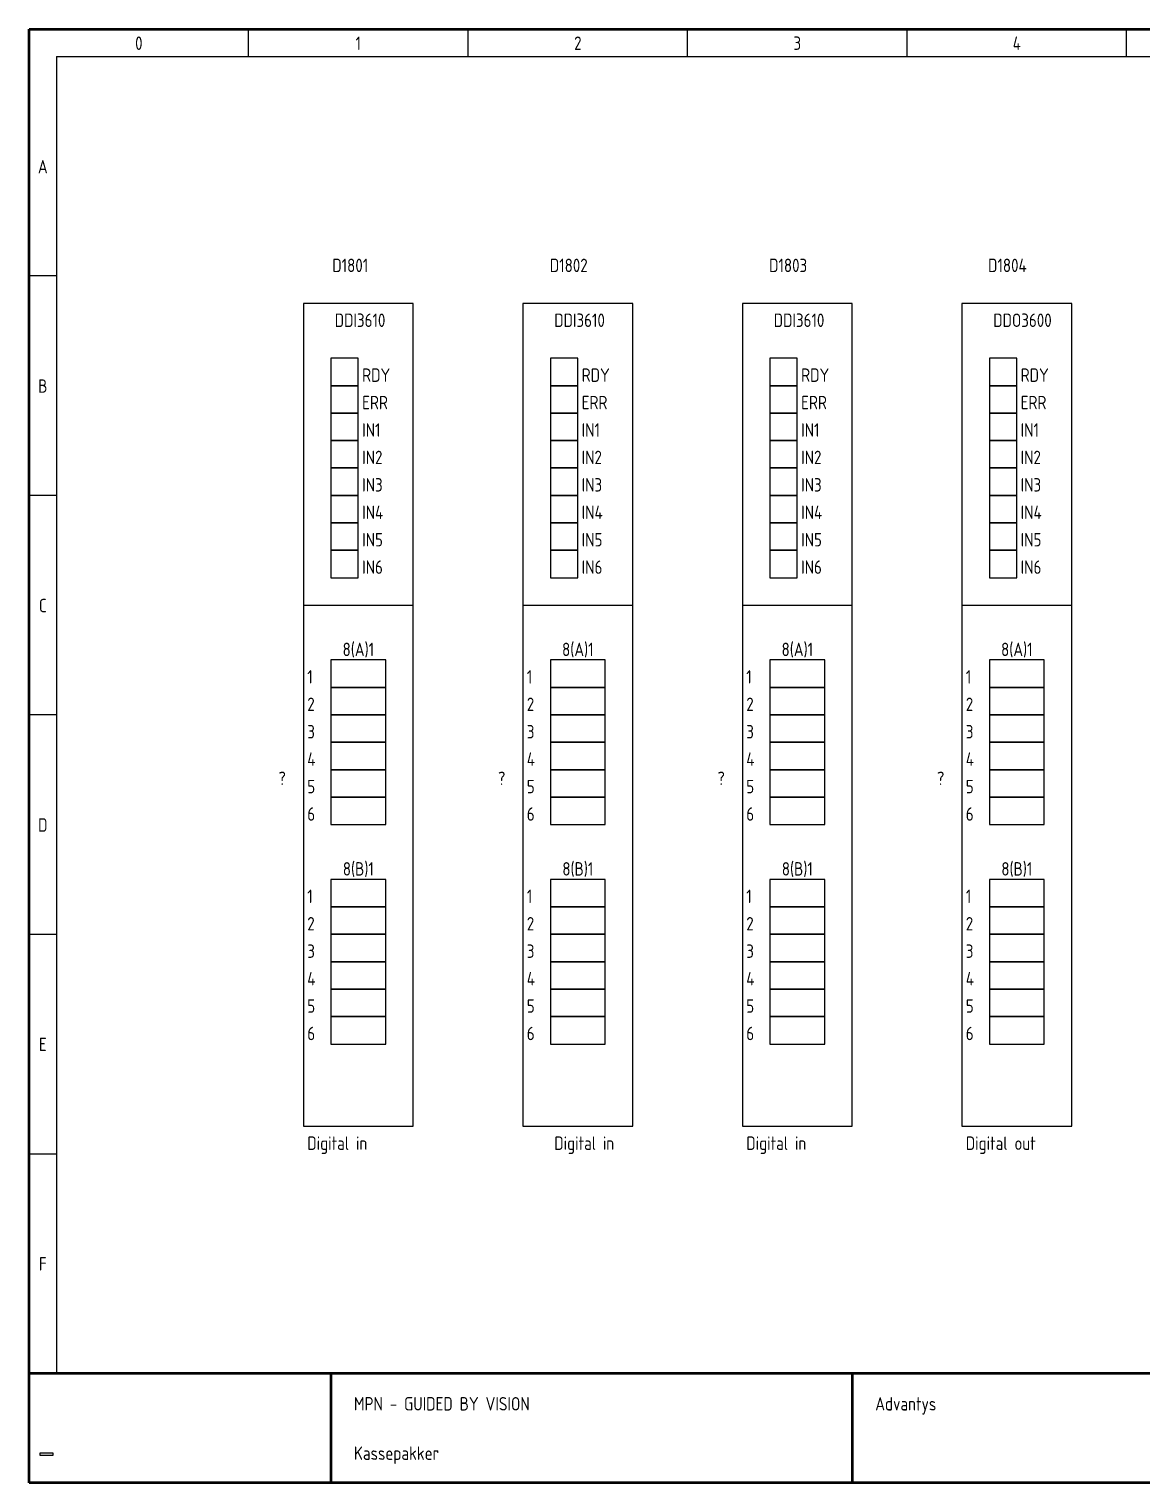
# Model space of a CAD drawing. Header units: millimetres. Extents: x 10 to 410, y 10 to 275.
# Drawn here: x 10 to 212.8, y 10 to 275 of the extents above; entities that cross this region are included whole.
import ezdxf
from ezdxf.enums import TextEntityAlignment as Align

# ---------------------------------------------------------------- set-up
doc = ezdxf.new("R2010")
doc.units = ezdxf.units.MM
doc.linetypes.add('Caddy_Solid', pattern=[0])
doc.styles.add('Caddy_Vectorfont1p', font='isocp___.ttf', dxfattribs={"width": 0.9})
picture_1 = doc.add_image_def('image1.bmp', size_in_pixel=(51, 10))

# ---------------------------------------------------------------- blocks, each defined once
blk = doc.blocks.new('Blk1')
at = {"linetype": 'Caddy_Solid', "lineweight": 50}
for p, q in [((10, 10), (10, 275)), ((10, 275), (410, 275)), ((10, 30), (410, 30)), ((65, 30), (65, 10)), ((160, 30), (160, 10)), ((410, 10), (10, 10))]:
    blk.add_line(p, q, dxfattribs=at)
at = {"linetype": 'Caddy_Solid', "lineweight": 25}
for p, q in [((50, 270), (50, 275)), ((90, 270), (90, 275)), ((130, 270), (130, 275)), ((170, 270), (170, 275)), ((210, 270), (210, 275)), ((15, 270), (15, 30)), ((15, 270), (405, 270)), ((15, 230), (10, 230)), ((15, 190), (10, 190)), ((15, 150), (10, 150)), ((10, 110), (15, 110)), ((10, 70), (15, 70)), ((10, 30), (15, 30))]:
    blk.add_line(p, q, dxfattribs=at)
at = {"lineweight": 25, "style": 'Caddy_Vectorfont1p', "width": 0.9}
for s, p in [('0', (30, 271.2)), ('1', (70, 271.2)), ('2', (110, 271.2)), ('3', (150, 271.2)), ('4', (190, 271.2)), ('A', (12.5, 248.7)), ('B', (12.5, 208.7)), ('C', (12.5, 168.7)), ('D', (12.5, 128.7)), ('E', (12.5, 88.7)), ('F', (12.5, 48.7))]:
    blk.add_text(s, height=2.45, dxfattribs=at).set_placement(p, align=Align.CENTER)
for s, p in [('MPN - GUIDED BY VISION', (69.2, 23.2)), ('Advantys', (164.2, 23.2)), ('Kassepakker', (69.2, 14.2))]:
    blk.add_text(s, height=2.45, dxfattribs=at).set_placement(p)
image = blk.add_image(picture_1, insert=(12, 15), size_in_units=(2.32, 0.484))
blk = doc.blocks.new('Blk3')
at = {"linetype": 'Caddy_Solid', "lineweight": 25}
for p, q in [((70, 215), (65, 215)), ((65, 215), (65, 210)), ((70, 210), (70, 215)), ((65, 210), (70, 210))]:
    blk.add_line(p, q, dxfattribs=at)
blk = doc.blocks.new('Blk4')
at = {"linetype": 'Caddy_Solid', "lineweight": 25}
for p, q in [((70, 210), (65, 210)), ((65, 210), (65, 205)), ((70, 205), (70, 210)), ((65, 205), (70, 205))]:
    blk.add_line(p, q, dxfattribs=at)
blk = doc.blocks.new('Blk5')
at = {"linetype": 'Caddy_Solid', "lineweight": 25}
for p, q in [((70, 205), (65, 205)), ((65, 205), (65, 200)), ((70, 200), (70, 205)), ((65, 200), (70, 200))]:
    blk.add_line(p, q, dxfattribs=at)
blk = doc.blocks.new('Blk6')
at = {"linetype": 'Caddy_Solid', "lineweight": 25}
for p, q in [((70, 200), (65, 200)), ((65, 200), (65, 195)), ((70, 195), (70, 200)), ((65, 195), (70, 195))]:
    blk.add_line(p, q, dxfattribs=at)
blk = doc.blocks.new('Blk7')
at = {"linetype": 'Caddy_Solid', "lineweight": 25}
for p, q in [((70, 195), (65, 195)), ((65, 195), (65, 190)), ((70, 190), (70, 195)), ((65, 190), (70, 190))]:
    blk.add_line(p, q, dxfattribs=at)
blk = doc.blocks.new('Blk8')
at = {"linetype": 'Caddy_Solid', "lineweight": 25}
for p, q in [((70, 190), (65, 190)), ((65, 190), (65, 185)), ((70, 185), (70, 190)), ((65, 185), (70, 185))]:
    blk.add_line(p, q, dxfattribs=at)
blk = doc.blocks.new('Blk9')
at = {"linetype": 'Caddy_Solid', "lineweight": 25}
for p, q in [((70, 185), (65, 185)), ((65, 185), (65, 180)), ((70, 180), (70, 185)), ((65, 180), (70, 180))]:
    blk.add_line(p, q, dxfattribs=at)
blk = doc.blocks.new('Blk10')
at = {"linetype": 'Caddy_Solid', "lineweight": 25}
for p, q in [((70, 180), (65, 180)), ((65, 180), (65, 175)), ((70, 175), (70, 180)), ((65, 175), (70, 175))]:
    blk.add_line(p, q, dxfattribs=at)
blk = doc.blocks.new('Blk11')
at = {"linetype": 'Caddy_Solid', "lineweight": 25}
for p, q in [((80, 225), (60, 225)), ((60, 225), (60, 75)), ((80, 75), (80, 225)), ((60, 75), (80, 75))]:
    blk.add_line(p, q, dxfattribs=at)
blk = doc.blocks.new('Blk12')
at = {"linetype": 'Caddy_Solid', "lineweight": 25}
for p, q in [((75, 160), (65, 160)), ((65, 160), (65, 155)), ((75, 155), (75, 160)), ((65, 155), (75, 155))]:
    blk.add_line(p, q, dxfattribs=at)
blk = doc.blocks.new('Blk13')
at = {"linetype": 'Caddy_Solid', "lineweight": 25}
for p, q in [((75, 155), (65, 155)), ((65, 155), (65, 150)), ((75, 150), (75, 155)), ((65, 150), (75, 150))]:
    blk.add_line(p, q, dxfattribs=at)
blk = doc.blocks.new('Blk14')
at = {"linetype": 'Caddy_Solid', "lineweight": 25}
for p, q in [((75, 150), (65, 150)), ((65, 150), (65, 145)), ((75, 145), (75, 150)), ((65, 145), (75, 145))]:
    blk.add_line(p, q, dxfattribs=at)
blk = doc.blocks.new('Blk15')
at = {"linetype": 'Caddy_Solid', "lineweight": 25}
for p, q in [((75, 145), (65, 145)), ((65, 145), (65, 140)), ((75, 140), (75, 145)), ((65, 140), (75, 140))]:
    blk.add_line(p, q, dxfattribs=at)
blk = doc.blocks.new('Blk16')
at = {"linetype": 'Caddy_Solid', "lineweight": 25}
for p, q in [((75, 140), (65, 140)), ((65, 140), (65, 135)), ((75, 135), (75, 140)), ((65, 135), (75, 135))]:
    blk.add_line(p, q, dxfattribs=at)
blk = doc.blocks.new('Blk17')
at = {"linetype": 'Caddy_Solid', "lineweight": 25}
for p, q in [((75, 135), (65, 135)), ((65, 135), (65, 130)), ((75, 130), (75, 135)), ((65, 130), (75, 130))]:
    blk.add_line(p, q, dxfattribs=at)
blk = doc.blocks.new('Blk18')
at = {"linetype": 'Caddy_Solid', "lineweight": 25}
for p, q in [((75, 120), (65, 120)), ((65, 120), (65, 115)), ((75, 115), (75, 120)), ((65, 115), (75, 115))]:
    blk.add_line(p, q, dxfattribs=at)
blk = doc.blocks.new('Blk19')
at = {"linetype": 'Caddy_Solid', "lineweight": 25}
for p, q in [((75, 115), (65, 115)), ((65, 115), (65, 110)), ((75, 110), (75, 115)), ((65, 110), (75, 110))]:
    blk.add_line(p, q, dxfattribs=at)
blk = doc.blocks.new('Blk20')
at = {"linetype": 'Caddy_Solid', "lineweight": 25}
for p, q in [((75, 110), (65, 110)), ((65, 110), (65, 105)), ((75, 105), (75, 110)), ((65, 105), (75, 105))]:
    blk.add_line(p, q, dxfattribs=at)
blk = doc.blocks.new('Blk21')
at = {"linetype": 'Caddy_Solid', "lineweight": 25}
for p, q in [((75, 105), (65, 105)), ((65, 105), (65, 100)), ((75, 100), (75, 105)), ((65, 100), (75, 100))]:
    blk.add_line(p, q, dxfattribs=at)
blk = doc.blocks.new('Blk22')
at = {"linetype": 'Caddy_Solid', "lineweight": 25}
for p, q in [((75, 100), (65, 100)), ((65, 100), (65, 95)), ((75, 95), (75, 100)), ((65, 95), (75, 95))]:
    blk.add_line(p, q, dxfattribs=at)
blk = doc.blocks.new('Blk23')
at = {"linetype": 'Caddy_Solid', "lineweight": 25}
for p, q in [((75, 95), (65, 95)), ((65, 95), (65, 90)), ((75, 90), (75, 95)), ((65, 90), (75, 90))]:
    blk.add_line(p, q, dxfattribs=at)
blk = doc.blocks.new('Blk2')
at = {"linetype": 'Caddy_Solid', "lineweight": 25}
blk.add_line((60, 170), (80, 170), dxfattribs=at)
for name in ['Blk11', 'Blk3', 'Blk4', 'Blk5', 'Blk6', 'Blk7', 'Blk8', 'Blk9', 'Blk10', 'Blk12', 'Blk13', 'Blk14', 'Blk15', 'Blk16', 'Blk17', 'Blk18', 'Blk19', 'Blk20', 'Blk21', 'Blk22', 'Blk23']:
    blk.add_blockref(name, (0, 0, 1))
at = {"lineweight": 25, "style": 'Caddy_Vectorfont1p', "width": 0.9}
for s, p in [('DDI3610', (65.7, 220.7)), ('RDY', (70.7, 210.7)), ('ERR', (70.7, 205.7)), ('IN1', (70.7, 200.7)), ('IN2', (70.7, 195.7)), ('IN3', (70.7, 190.7)), ('IN4', (70.7, 185.7)), ('IN5', (70.7, 180.7)), ('IN6', (70.7, 175.7)), ('1', (60.7, 155.7)), ('2', (60.7, 150.7)), ('3', (60.7, 145.7)), ('4', (60.7, 140.7)), ('5', (60.7, 135.7)), ('6', (60.7, 130.7)), ('1', (60.7, 115.7)), ('2', (60.7, 110.7)), ('3', (60.7, 105.7)), ('4', (60.7, 100.7)), ('5', (60.7, 95.7)), ('6', (60.7, 90.7))]:
    blk.add_text(s, height=2.45, dxfattribs=at).set_placement(p)
for s, p in [('8(A)1', (70, 160.7)), ('8(B)1', (70, 120.7))]:
    blk.add_text(s, height=2.45, dxfattribs=at).set_placement(p, align=Align.CENTER)
for tag, p in [('$TAG160010', (71.8, 230.7)), ('$TAG160030', (48.7, 147.05)), ('$TAG160030', (50.27, 147.05)), ('$TAG175100', (56.8, 147.2)), ('$TAG175110', (56.8, 143.7)), ('$TAG175120', (56.8, 140.7)), ('$TAG160500', (56.8, 137.2))]:
    blk.add_attdef(tag, text='', height=2.45, dxfattribs=at).set_placement(p, align=Align.RIGHT)
at = {"lineweight": 25, "style": 'Caddy_Vectorfont1p', "width": 0.9, "flags": 1}
for tag, p in [('$TAG140020', (56.8, 157.7)), ('$TAG140050', (56.8, 154.2)), ('$TAG160040', (48.7, 143.55))]:
    blk.add_attdef(tag, text='', height=2.45, dxfattribs=at).set_placement(p, align=Align.RIGHT)
blk = doc.blocks.new('Blk25')
at = {"linetype": 'Caddy_Solid', "lineweight": 25}
for p, q in [((190, 215), (185, 215)), ((185, 215), (185, 210)), ((190, 210), (190, 215)), ((185, 210), (190, 210))]:
    blk.add_line(p, q, dxfattribs=at)
blk = doc.blocks.new('Blk26')
at = {"linetype": 'Caddy_Solid', "lineweight": 25}
for p, q in [((190, 210), (185, 210)), ((185, 210), (185, 205)), ((190, 205), (190, 210)), ((185, 205), (190, 205))]:
    blk.add_line(p, q, dxfattribs=at)
blk = doc.blocks.new('Blk27')
at = {"linetype": 'Caddy_Solid', "lineweight": 25}
for p, q in [((190, 205), (185, 205)), ((185, 205), (185, 200)), ((190, 200), (190, 205)), ((185, 200), (190, 200))]:
    blk.add_line(p, q, dxfattribs=at)
blk = doc.blocks.new('Blk28')
at = {"linetype": 'Caddy_Solid', "lineweight": 25}
for p, q in [((190, 200), (185, 200)), ((185, 200), (185, 195)), ((190, 195), (190, 200)), ((185, 195), (190, 195))]:
    blk.add_line(p, q, dxfattribs=at)
blk = doc.blocks.new('Blk29')
at = {"linetype": 'Caddy_Solid', "lineweight": 25}
for p, q in [((190, 195), (185, 195)), ((185, 195), (185, 190)), ((190, 190), (190, 195)), ((185, 190), (190, 190))]:
    blk.add_line(p, q, dxfattribs=at)
blk = doc.blocks.new('Blk30')
at = {"linetype": 'Caddy_Solid', "lineweight": 25}
for p, q in [((190, 190), (185, 190)), ((185, 190), (185, 185)), ((190, 185), (190, 190)), ((185, 185), (190, 185))]:
    blk.add_line(p, q, dxfattribs=at)
blk = doc.blocks.new('Blk31')
at = {"linetype": 'Caddy_Solid', "lineweight": 25}
for p, q in [((190, 185), (185, 185)), ((185, 185), (185, 180)), ((190, 180), (190, 185)), ((185, 180), (190, 180))]:
    blk.add_line(p, q, dxfattribs=at)
blk = doc.blocks.new('Blk32')
at = {"linetype": 'Caddy_Solid', "lineweight": 25}
for p, q in [((190, 180), (185, 180)), ((185, 180), (185, 175)), ((190, 175), (190, 180)), ((185, 175), (190, 175))]:
    blk.add_line(p, q, dxfattribs=at)
blk = doc.blocks.new('Blk33')
at = {"linetype": 'Caddy_Solid', "lineweight": 25}
for p, q in [((200, 225), (180, 225)), ((180, 225), (180, 75)), ((200, 75), (200, 225)), ((180, 75), (200, 75))]:
    blk.add_line(p, q, dxfattribs=at)
blk = doc.blocks.new('Blk34')
at = {"linetype": 'Caddy_Solid', "lineweight": 25}
for p, q in [((195, 160), (185, 160)), ((185, 160), (185, 155)), ((195, 155), (195, 160)), ((185, 155), (195, 155))]:
    blk.add_line(p, q, dxfattribs=at)
blk = doc.blocks.new('Blk35')
at = {"linetype": 'Caddy_Solid', "lineweight": 25}
for p, q in [((195, 155), (185, 155)), ((185, 155), (185, 150)), ((195, 150), (195, 155)), ((185, 150), (195, 150))]:
    blk.add_line(p, q, dxfattribs=at)
blk = doc.blocks.new('Blk36')
at = {"linetype": 'Caddy_Solid', "lineweight": 25}
for p, q in [((195, 150), (185, 150)), ((185, 150), (185, 145)), ((195, 145), (195, 150)), ((185, 145), (195, 145))]:
    blk.add_line(p, q, dxfattribs=at)
blk = doc.blocks.new('Blk37')
at = {"linetype": 'Caddy_Solid', "lineweight": 25}
for p, q in [((195, 145), (185, 145)), ((185, 145), (185, 140)), ((195, 140), (195, 145)), ((185, 140), (195, 140))]:
    blk.add_line(p, q, dxfattribs=at)
blk = doc.blocks.new('Blk38')
at = {"linetype": 'Caddy_Solid', "lineweight": 25}
for p, q in [((195, 140), (185, 140)), ((185, 140), (185, 135)), ((195, 135), (195, 140)), ((185, 135), (195, 135))]:
    blk.add_line(p, q, dxfattribs=at)
blk = doc.blocks.new('Blk39')
at = {"linetype": 'Caddy_Solid', "lineweight": 25}
for p, q in [((195, 135), (185, 135)), ((185, 135), (185, 130)), ((195, 130), (195, 135)), ((185, 130), (195, 130))]:
    blk.add_line(p, q, dxfattribs=at)
blk = doc.blocks.new('Blk40')
at = {"linetype": 'Caddy_Solid', "lineweight": 25}
for p, q in [((195, 120), (185, 120)), ((185, 120), (185, 115)), ((195, 115), (195, 120)), ((185, 115), (195, 115))]:
    blk.add_line(p, q, dxfattribs=at)
blk = doc.blocks.new('Blk41')
at = {"linetype": 'Caddy_Solid', "lineweight": 25}
for p, q in [((195, 115), (185, 115)), ((185, 115), (185, 110)), ((195, 110), (195, 115)), ((185, 110), (195, 110))]:
    blk.add_line(p, q, dxfattribs=at)
blk = doc.blocks.new('Blk42')
at = {"linetype": 'Caddy_Solid', "lineweight": 25}
for p, q in [((195, 110), (185, 110)), ((185, 110), (185, 105)), ((195, 105), (195, 110)), ((185, 105), (195, 105))]:
    blk.add_line(p, q, dxfattribs=at)
blk = doc.blocks.new('Blk43')
at = {"linetype": 'Caddy_Solid', "lineweight": 25}
for p, q in [((195, 105), (185, 105)), ((185, 105), (185, 100)), ((195, 100), (195, 105)), ((185, 100), (195, 100))]:
    blk.add_line(p, q, dxfattribs=at)
blk = doc.blocks.new('Blk44')
at = {"linetype": 'Caddy_Solid', "lineweight": 25}
for p, q in [((195, 100), (185, 100)), ((185, 100), (185, 95)), ((195, 95), (195, 100)), ((185, 95), (195, 95))]:
    blk.add_line(p, q, dxfattribs=at)
blk = doc.blocks.new('Blk45')
at = {"linetype": 'Caddy_Solid', "lineweight": 25}
for p, q in [((195, 95), (185, 95)), ((185, 95), (185, 90)), ((195, 90), (195, 95)), ((185, 90), (195, 90))]:
    blk.add_line(p, q, dxfattribs=at)
blk = doc.blocks.new('Blk24')
at = {"linetype": 'Caddy_Solid', "lineweight": 25}
blk.add_line((180, 170), (200, 170), dxfattribs=at)
for name in ['Blk33', 'Blk25', 'Blk26', 'Blk27', 'Blk28', 'Blk29', 'Blk30', 'Blk31', 'Blk32', 'Blk34', 'Blk35', 'Blk36', 'Blk37', 'Blk38', 'Blk39', 'Blk40', 'Blk41', 'Blk42', 'Blk43', 'Blk44', 'Blk45']:
    blk.add_blockref(name, (0, 0, 1))
at = {"lineweight": 25, "style": 'Caddy_Vectorfont1p', "width": 0.9}
for s, p in [('DDO3600', (185.7, 220.7)), ('RDY', (190.7, 210.7)), ('ERR', (190.7, 205.7)), ('IN1', (190.7, 200.7)), ('IN2', (190.7, 195.7)), ('IN3', (190.7, 190.7)), ('IN4', (190.7, 185.7)), ('IN5', (190.7, 180.7)), ('IN6', (190.7, 175.7)), ('1', (180.7, 155.7)), ('2', (180.7, 150.7)), ('3', (180.7, 145.7)), ('4', (180.7, 140.7)), ('5', (180.7, 135.7)), ('6', (180.7, 130.7)), ('1', (180.7, 115.7)), ('2', (180.7, 110.7)), ('3', (180.7, 105.7)), ('4', (180.7, 100.7)), ('5', (180.7, 95.7)), ('6', (180.7, 90.7))]:
    blk.add_text(s, height=2.45, dxfattribs=at).set_placement(p)
for s, p in [('8(A)1', (190, 160.7)), ('8(B)1', (190, 120.7))]:
    blk.add_text(s, height=2.45, dxfattribs=at).set_placement(p, align=Align.CENTER)
for tag, p in [('$TAG160010', (191.8, 230.7)), ('$TAG160030', (170.27, 147.05)), ('$TAG160030', (170.27, 147.05)), ('$TAG175100', (176.8, 147.2)), ('$TAG175110', (176.8, 143.7)), ('$TAG175120', (176.8, 140.7)), ('$TAG160500', (176.8, 137.2))]:
    blk.add_attdef(tag, text='', height=2.45, dxfattribs=at).set_placement(p, align=Align.RIGHT)
at = {"lineweight": 25, "style": 'Caddy_Vectorfont1p', "width": 0.9, "flags": 1}
for tag, p in [('$TAG140020', (176.8, 157.7)), ('$TAG140050', (176.8, 154.2)), ('$TAG160040', (166.93, 138.07))]:
    blk.add_attdef(tag, text='', height=2.45, dxfattribs=at).set_placement(p, align=Align.RIGHT)
blk = doc.blocks.new('Blk131')
at = {"linetype": 'Caddy_Solid', "lineweight": 25}
for p, q in [((110, 215), (105, 215)), ((105, 215), (105, 210)), ((110, 210), (110, 215)), ((105, 210), (110, 210))]:
    blk.add_line(p, q, dxfattribs=at)
blk = doc.blocks.new('Blk132')
at = {"linetype": 'Caddy_Solid', "lineweight": 25}
for p, q in [((110, 210), (105, 210)), ((105, 210), (105, 205)), ((110, 205), (110, 210)), ((105, 205), (110, 205))]:
    blk.add_line(p, q, dxfattribs=at)
blk = doc.blocks.new('Blk133')
at = {"linetype": 'Caddy_Solid', "lineweight": 25}
for p, q in [((110, 205), (105, 205)), ((105, 205), (105, 200)), ((110, 200), (110, 205)), ((105, 200), (110, 200))]:
    blk.add_line(p, q, dxfattribs=at)
blk = doc.blocks.new('Blk134')
at = {"linetype": 'Caddy_Solid', "lineweight": 25}
for p, q in [((110, 200), (105, 200)), ((105, 200), (105, 195)), ((110, 195), (110, 200)), ((105, 195), (110, 195))]:
    blk.add_line(p, q, dxfattribs=at)
blk = doc.blocks.new('Blk135')
at = {"linetype": 'Caddy_Solid', "lineweight": 25}
for p, q in [((110, 195), (105, 195)), ((105, 195), (105, 190)), ((110, 190), (110, 195)), ((105, 190), (110, 190))]:
    blk.add_line(p, q, dxfattribs=at)
blk = doc.blocks.new('Blk136')
at = {"linetype": 'Caddy_Solid', "lineweight": 25}
for p, q in [((110, 190), (105, 190)), ((105, 190), (105, 185)), ((110, 185), (110, 190)), ((105, 185), (110, 185))]:
    blk.add_line(p, q, dxfattribs=at)
blk = doc.blocks.new('Blk137')
at = {"linetype": 'Caddy_Solid', "lineweight": 25}
for p, q in [((110, 185), (105, 185)), ((105, 185), (105, 180)), ((110, 180), (110, 185)), ((105, 180), (110, 180))]:
    blk.add_line(p, q, dxfattribs=at)
blk = doc.blocks.new('Blk138')
at = {"linetype": 'Caddy_Solid', "lineweight": 25}
for p, q in [((110, 180), (105, 180)), ((105, 180), (105, 175)), ((110, 175), (110, 180)), ((105, 175), (110, 175))]:
    blk.add_line(p, q, dxfattribs=at)
blk = doc.blocks.new('Blk139')
at = {"linetype": 'Caddy_Solid', "lineweight": 25}
for p, q in [((120, 225), (100, 225)), ((100, 225), (100, 75)), ((120, 75), (120, 225)), ((100, 75), (120, 75))]:
    blk.add_line(p, q, dxfattribs=at)
blk = doc.blocks.new('Blk140')
at = {"linetype": 'Caddy_Solid', "lineweight": 25}
for p, q in [((115, 160), (105, 160)), ((105, 160), (105, 155)), ((115, 155), (115, 160)), ((105, 155), (115, 155))]:
    blk.add_line(p, q, dxfattribs=at)
blk = doc.blocks.new('Blk141')
at = {"linetype": 'Caddy_Solid', "lineweight": 25}
for p, q in [((115, 155), (105, 155)), ((105, 155), (105, 150)), ((115, 150), (115, 155)), ((105, 150), (115, 150))]:
    blk.add_line(p, q, dxfattribs=at)
blk = doc.blocks.new('Blk142')
at = {"linetype": 'Caddy_Solid', "lineweight": 25}
for p, q in [((115, 150), (105, 150)), ((105, 150), (105, 145)), ((115, 145), (115, 150)), ((105, 145), (115, 145))]:
    blk.add_line(p, q, dxfattribs=at)
blk = doc.blocks.new('Blk143')
at = {"linetype": 'Caddy_Solid', "lineweight": 25}
for p, q in [((115, 145), (105, 145)), ((105, 145), (105, 140)), ((115, 140), (115, 145)), ((105, 140), (115, 140))]:
    blk.add_line(p, q, dxfattribs=at)
blk = doc.blocks.new('Blk144')
at = {"linetype": 'Caddy_Solid', "lineweight": 25}
for p, q in [((115, 140), (105, 140)), ((105, 140), (105, 135)), ((115, 135), (115, 140)), ((105, 135), (115, 135))]:
    blk.add_line(p, q, dxfattribs=at)
blk = doc.blocks.new('Blk145')
at = {"linetype": 'Caddy_Solid', "lineweight": 25}
for p, q in [((115, 135), (105, 135)), ((105, 135), (105, 130)), ((115, 130), (115, 135)), ((105, 130), (115, 130))]:
    blk.add_line(p, q, dxfattribs=at)
blk = doc.blocks.new('Blk146')
at = {"linetype": 'Caddy_Solid', "lineweight": 25}
for p, q in [((115, 120), (105, 120)), ((105, 120), (105, 115)), ((115, 115), (115, 120)), ((105, 115), (115, 115))]:
    blk.add_line(p, q, dxfattribs=at)
blk = doc.blocks.new('Blk147')
at = {"linetype": 'Caddy_Solid', "lineweight": 25}
for p, q in [((115, 115), (105, 115)), ((105, 115), (105, 110)), ((115, 110), (115, 115)), ((105, 110), (115, 110))]:
    blk.add_line(p, q, dxfattribs=at)
blk = doc.blocks.new('Blk148')
at = {"linetype": 'Caddy_Solid', "lineweight": 25}
for p, q in [((115, 110), (105, 110)), ((105, 110), (105, 105)), ((115, 105), (115, 110)), ((105, 105), (115, 105))]:
    blk.add_line(p, q, dxfattribs=at)
blk = doc.blocks.new('Blk149')
at = {"linetype": 'Caddy_Solid', "lineweight": 25}
for p, q in [((115, 105), (105, 105)), ((105, 105), (105, 100)), ((115, 100), (115, 105)), ((105, 100), (115, 100))]:
    blk.add_line(p, q, dxfattribs=at)
blk = doc.blocks.new('Blk150')
at = {"linetype": 'Caddy_Solid', "lineweight": 25}
for p, q in [((115, 100), (105, 100)), ((105, 100), (105, 95)), ((115, 95), (115, 100)), ((105, 95), (115, 95))]:
    blk.add_line(p, q, dxfattribs=at)
blk = doc.blocks.new('Blk151')
at = {"linetype": 'Caddy_Solid', "lineweight": 25}
for p, q in [((115, 95), (105, 95)), ((105, 95), (105, 90)), ((115, 90), (115, 95)), ((105, 90), (115, 90))]:
    blk.add_line(p, q, dxfattribs=at)
blk = doc.blocks.new('Blk130')
at = {"linetype": 'Caddy_Solid', "lineweight": 25}
blk.add_line((100, 170), (120, 170), dxfattribs=at)
for name in ['Blk139', 'Blk131', 'Blk132', 'Blk133', 'Blk134', 'Blk135', 'Blk136', 'Blk137', 'Blk138', 'Blk140', 'Blk141', 'Blk142', 'Blk143', 'Blk144', 'Blk145', 'Blk146', 'Blk147', 'Blk148', 'Blk149', 'Blk150', 'Blk151']:
    blk.add_blockref(name, (0, 0, 1))
at = {"lineweight": 25, "style": 'Caddy_Vectorfont1p', "width": 0.9}
for s, p in [('DDI3610', (105.7, 220.7)), ('RDY', (110.7, 210.7)), ('ERR', (110.7, 205.7)), ('IN1', (110.7, 200.7)), ('IN2', (110.7, 195.7)), ('IN3', (110.7, 190.7)), ('IN4', (110.7, 185.7)), ('IN5', (110.7, 180.7)), ('IN6', (110.7, 175.7)), ('1', (100.7, 155.7)), ('2', (100.7, 150.7)), ('3', (100.7, 145.7)), ('4', (100.7, 140.7)), ('5', (100.7, 135.7)), ('6', (100.7, 130.7)), ('1', (100.7, 115.7)), ('2', (100.7, 110.7)), ('3', (100.7, 105.7)), ('4', (100.7, 100.7)), ('5', (100.7, 95.7)), ('6', (100.7, 90.7))]:
    blk.add_text(s, height=2.45, dxfattribs=at).set_placement(p)
for s, p in [('8(A)1', (110, 160.7)), ('8(B)1', (110, 120.7))]:
    blk.add_text(s, height=2.45, dxfattribs=at).set_placement(p, align=Align.CENTER)
for tag, p in [('$TAG160010', (111.8, 230.7)), ('$TAG160030', (88.7, 147.05)), ('$TAG160030', (90.27, 147.05)), ('$TAG175100', (96.8, 147.2)), ('$TAG175110', (96.8, 143.7)), ('$TAG175120', (96.8, 140.7)), ('$TAG160500', (96.8, 137.2))]:
    blk.add_attdef(tag, text='', height=2.45, dxfattribs=at).set_placement(p, align=Align.RIGHT)
at = {"lineweight": 25, "style": 'Caddy_Vectorfont1p', "width": 0.9, "flags": 1}
for tag, p in [('$TAG140020', (96.8, 157.7)), ('$TAG140050', (96.8, 154.2)), ('$TAG160040', (88.7, 143.55))]:
    blk.add_attdef(tag, text='', height=2.45, dxfattribs=at).set_placement(p, align=Align.RIGHT)
blk = doc.blocks.new('Blk153')
at = {"linetype": 'Caddy_Solid', "lineweight": 25}
for p, q in [((150, 215), (145, 215)), ((145, 215), (145, 210)), ((150, 210), (150, 215)), ((145, 210), (150, 210))]:
    blk.add_line(p, q, dxfattribs=at)
blk = doc.blocks.new('Blk154')
at = {"linetype": 'Caddy_Solid', "lineweight": 25}
for p, q in [((150, 210), (145, 210)), ((145, 210), (145, 205)), ((150, 205), (150, 210)), ((145, 205), (150, 205))]:
    blk.add_line(p, q, dxfattribs=at)
blk = doc.blocks.new('Blk155')
at = {"linetype": 'Caddy_Solid', "lineweight": 25}
for p, q in [((150, 205), (145, 205)), ((145, 205), (145, 200)), ((150, 200), (150, 205)), ((145, 200), (150, 200))]:
    blk.add_line(p, q, dxfattribs=at)
blk = doc.blocks.new('Blk156')
at = {"linetype": 'Caddy_Solid', "lineweight": 25}
for p, q in [((150, 200), (145, 200)), ((145, 200), (145, 195)), ((150, 195), (150, 200)), ((145, 195), (150, 195))]:
    blk.add_line(p, q, dxfattribs=at)
blk = doc.blocks.new('Blk157')
at = {"linetype": 'Caddy_Solid', "lineweight": 25}
for p, q in [((150, 195), (145, 195)), ((145, 195), (145, 190)), ((150, 190), (150, 195)), ((145, 190), (150, 190))]:
    blk.add_line(p, q, dxfattribs=at)
blk = doc.blocks.new('Blk158')
at = {"linetype": 'Caddy_Solid', "lineweight": 25}
for p, q in [((150, 190), (145, 190)), ((145, 190), (145, 185)), ((150, 185), (150, 190)), ((145, 185), (150, 185))]:
    blk.add_line(p, q, dxfattribs=at)
blk = doc.blocks.new('Blk159')
at = {"linetype": 'Caddy_Solid', "lineweight": 25}
for p, q in [((150, 185), (145, 185)), ((145, 185), (145, 180)), ((150, 180), (150, 185)), ((145, 180), (150, 180))]:
    blk.add_line(p, q, dxfattribs=at)
blk = doc.blocks.new('Blk160')
at = {"linetype": 'Caddy_Solid', "lineweight": 25}
for p, q in [((150, 180), (145, 180)), ((145, 180), (145, 175)), ((150, 175), (150, 180)), ((145, 175), (150, 175))]:
    blk.add_line(p, q, dxfattribs=at)
blk = doc.blocks.new('Blk161')
at = {"linetype": 'Caddy_Solid', "lineweight": 25}
for p, q in [((160, 225), (140, 225)), ((140, 225), (140, 75)), ((160, 75), (160, 225)), ((140, 75), (160, 75))]:
    blk.add_line(p, q, dxfattribs=at)
blk = doc.blocks.new('Blk162')
at = {"linetype": 'Caddy_Solid', "lineweight": 25}
for p, q in [((155, 160), (145, 160)), ((145, 160), (145, 155)), ((155, 155), (155, 160)), ((145, 155), (155, 155))]:
    blk.add_line(p, q, dxfattribs=at)
blk = doc.blocks.new('Blk163')
at = {"linetype": 'Caddy_Solid', "lineweight": 25}
for p, q in [((155, 155), (145, 155)), ((145, 155), (145, 150)), ((155, 150), (155, 155)), ((145, 150), (155, 150))]:
    blk.add_line(p, q, dxfattribs=at)
blk = doc.blocks.new('Blk164')
at = {"linetype": 'Caddy_Solid', "lineweight": 25}
for p, q in [((155, 150), (145, 150)), ((145, 150), (145, 145)), ((155, 145), (155, 150)), ((145, 145), (155, 145))]:
    blk.add_line(p, q, dxfattribs=at)
blk = doc.blocks.new('Blk165')
at = {"linetype": 'Caddy_Solid', "lineweight": 25}
for p, q in [((155, 145), (145, 145)), ((145, 145), (145, 140)), ((155, 140), (155, 145)), ((145, 140), (155, 140))]:
    blk.add_line(p, q, dxfattribs=at)
blk = doc.blocks.new('Blk166')
at = {"linetype": 'Caddy_Solid', "lineweight": 25}
for p, q in [((155, 140), (145, 140)), ((145, 140), (145, 135)), ((155, 135), (155, 140)), ((145, 135), (155, 135))]:
    blk.add_line(p, q, dxfattribs=at)
blk = doc.blocks.new('Blk167')
at = {"linetype": 'Caddy_Solid', "lineweight": 25}
for p, q in [((155, 135), (145, 135)), ((145, 135), (145, 130)), ((155, 130), (155, 135)), ((145, 130), (155, 130))]:
    blk.add_line(p, q, dxfattribs=at)
blk = doc.blocks.new('Blk168')
at = {"linetype": 'Caddy_Solid', "lineweight": 25}
for p, q in [((155, 120), (145, 120)), ((145, 120), (145, 115)), ((155, 115), (155, 120)), ((145, 115), (155, 115))]:
    blk.add_line(p, q, dxfattribs=at)
blk = doc.blocks.new('Blk169')
at = {"linetype": 'Caddy_Solid', "lineweight": 25}
for p, q in [((155, 115), (145, 115)), ((145, 115), (145, 110)), ((155, 110), (155, 115)), ((145, 110), (155, 110))]:
    blk.add_line(p, q, dxfattribs=at)
blk = doc.blocks.new('Blk170')
at = {"linetype": 'Caddy_Solid', "lineweight": 25}
for p, q in [((155, 110), (145, 110)), ((145, 110), (145, 105)), ((155, 105), (155, 110)), ((145, 105), (155, 105))]:
    blk.add_line(p, q, dxfattribs=at)
blk = doc.blocks.new('Blk171')
at = {"linetype": 'Caddy_Solid', "lineweight": 25}
for p, q in [((155, 105), (145, 105)), ((145, 105), (145, 100)), ((155, 100), (155, 105)), ((145, 100), (155, 100))]:
    blk.add_line(p, q, dxfattribs=at)
blk = doc.blocks.new('Blk172')
at = {"linetype": 'Caddy_Solid', "lineweight": 25}
for p, q in [((155, 100), (145, 100)), ((145, 100), (145, 95)), ((155, 95), (155, 100)), ((145, 95), (155, 95))]:
    blk.add_line(p, q, dxfattribs=at)
blk = doc.blocks.new('Blk173')
at = {"linetype": 'Caddy_Solid', "lineweight": 25}
for p, q in [((155, 95), (145, 95)), ((145, 95), (145, 90)), ((155, 90), (155, 95)), ((145, 90), (155, 90))]:
    blk.add_line(p, q, dxfattribs=at)
blk = doc.blocks.new('Blk152')
at = {"linetype": 'Caddy_Solid', "lineweight": 25}
blk.add_line((140, 170), (160, 170), dxfattribs=at)
for name in ['Blk161', 'Blk153', 'Blk154', 'Blk155', 'Blk156', 'Blk157', 'Blk158', 'Blk159', 'Blk160', 'Blk162', 'Blk163', 'Blk164', 'Blk165', 'Blk166', 'Blk167', 'Blk168', 'Blk169', 'Blk170', 'Blk171', 'Blk172', 'Blk173']:
    blk.add_blockref(name, (0, 0, 1))
at = {"lineweight": 25, "style": 'Caddy_Vectorfont1p', "width": 0.9}
for s, p in [('DDI3610', (145.7, 220.7)), ('RDY', (150.7, 210.7)), ('ERR', (150.7, 205.7)), ('IN1', (150.7, 200.7)), ('IN2', (150.7, 195.7)), ('IN3', (150.7, 190.7)), ('IN4', (150.7, 185.7)), ('IN5', (150.7, 180.7)), ('IN6', (150.7, 175.7)), ('1', (140.7, 155.7)), ('2', (140.7, 150.7)), ('3', (140.7, 145.7)), ('4', (140.7, 140.7)), ('5', (140.7, 135.7)), ('6', (140.7, 130.7)), ('1', (140.7, 115.7)), ('2', (140.7, 110.7)), ('3', (140.7, 105.7)), ('4', (140.7, 100.7)), ('5', (140.7, 95.7)), ('6', (140.7, 90.7))]:
    blk.add_text(s, height=2.45, dxfattribs=at).set_placement(p)
for s, p in [('8(A)1', (150, 160.7)), ('8(B)1', (150, 120.7))]:
    blk.add_text(s, height=2.45, dxfattribs=at).set_placement(p, align=Align.CENTER)
for tag, p in [('$TAG160010', (151.8, 230.7)), ('$TAG160030', (128.7, 147.05)), ('$TAG160030', (130.27, 147.05)), ('$TAG175100', (136.8, 147.2)), ('$TAG175110', (136.8, 143.7)), ('$TAG175120', (136.8, 140.7)), ('$TAG160500', (136.8, 137.2))]:
    blk.add_attdef(tag, text='', height=2.45, dxfattribs=at).set_placement(p, align=Align.RIGHT)
at = {"lineweight": 25, "style": 'Caddy_Vectorfont1p', "width": 0.9, "flags": 1}
for tag, p in [('$TAG140020', (136.8, 157.7)), ('$TAG140050', (136.8, 154.2)), ('$TAG160040', (128.7, 143.55))]:
    blk.add_attdef(tag, text='', height=2.45, dxfattribs=at).set_placement(p, align=Align.RIGHT)

msp = doc.modelspace()

# ---------------------------------------------------------------- block references
msp.add_blockref('Blk1', (0, 0, 1))
ref = msp.add_blockref('Blk2', (0, 0, 1))
ref.add_attrib('$TAG160010', 'D1801', dxfattribs={"lineweight": 25, "height": 2.45, "style": 'Caddy_Vectorfont1p', "width": 0.9}).set_placement((71.8, 230.7), align=Align.RIGHT)
ref.add_attrib('$TAG160500', '?', dxfattribs={"lineweight": 25, "height": 2.45, "style": 'Caddy_Vectorfont1p', "width": 0.9}).set_placement((56.8, 137.2), align=Align.RIGHT)
ref = msp.add_blockref('Blk130', (0, 0, 1))
ref.add_attrib('$TAG160010', 'D1802', dxfattribs={"lineweight": 25, "height": 2.45, "style": 'Caddy_Vectorfont1p', "width": 0.9}).set_placement((111.8, 230.7), align=Align.RIGHT)
ref.add_attrib('$TAG160500', '?', dxfattribs={"lineweight": 25, "height": 2.45, "style": 'Caddy_Vectorfont1p', "width": 0.9}).set_placement((96.8, 137.2), align=Align.RIGHT)
ref = msp.add_blockref('Blk152', (0, 0, 1))
ref.add_attrib('$TAG160010', 'D1803', dxfattribs={"lineweight": 25, "height": 2.45, "style": 'Caddy_Vectorfont1p', "width": 0.9}).set_placement((151.8, 230.7), align=Align.RIGHT)
ref.add_attrib('$TAG160500', '?', dxfattribs={"lineweight": 25, "height": 2.45, "style": 'Caddy_Vectorfont1p', "width": 0.9}).set_placement((136.8, 137.2), align=Align.RIGHT)
ref = msp.add_blockref('Blk24', (0, 0, 1))
ref.add_attrib('$TAG160010', 'D1804', dxfattribs={"lineweight": 25, "height": 2.45, "style": 'Caddy_Vectorfont1p', "width": 0.9}).set_placement((191.8, 230.7), align=Align.RIGHT)
ref.add_attrib('$TAG160500', '?', dxfattribs={"lineweight": 25, "height": 2.45, "style": 'Caddy_Vectorfont1p', "width": 0.9}).set_placement((176.8, 137.2), align=Align.RIGHT)

# ---------------------------------------------------------------- texts
at = {"lineweight": 25, "style": 'Caddy_Vectorfont1p', "width": 0.9}
for s, p in [('Digital in', (60.7, 70.7)), ('Digital in', (105.7, 70.7)), ('Digital in', (140.7, 70.7)), ('Digital out', (180.7, 70.7))]:
    msp.add_text(s, height=2.45, dxfattribs=at).set_placement(p)

doc.saveas('drawing.dxf')
